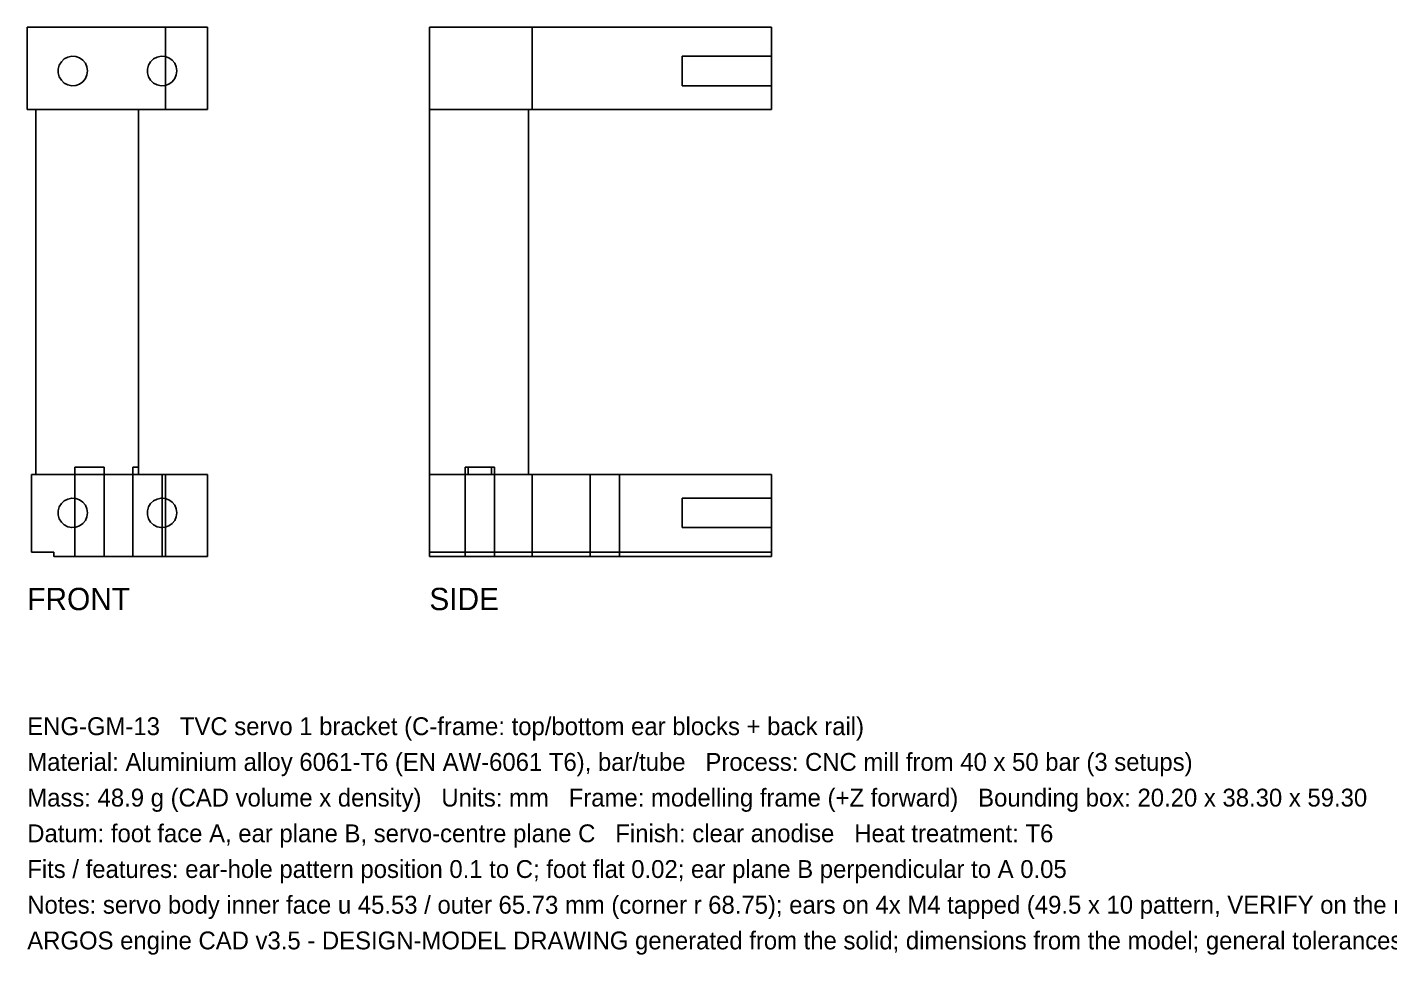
# Model space of a CAD drawing. Header units: millimetres. Extents: x 0 to 263, y -45 to 154.
# Drawn here: x 0 to 152.6, y -44.6 to 59.3 of the extents above; entities that cross this region are included whole.
import ezdxf

# ---------------------------------------------------------------- set-up
doc = ezdxf.new("R2010")
doc.units = ezdxf.units.MM
for name, color, linetype in [('FRONT_HIDDEN', 8, 'CONTINUOUS'), ('FRONT_VISIBLE', 7, 'Continuous'), ('SIDE_HIDDEN', 8, 'CONTINUOUS'), ('SIDE_VISIBLE', 7, 'Continuous')]:
    doc.layers.add(name, color=color, linetype=linetype)

msp = doc.modelspace()

# ---------------------------------------------------------------- linework, layer by layer
at = {"layer": 'FRONT_HIDDEN'}
for points in [[(0, 50.1), (0, 59.3)], [(0, 59.3), (20.2, 59.3)], [(20.2, 50.1), (20.2, 59.3)], [(6.75, 54.4), (6.69, 54.85), (6.51, 55.26), (6.23, 55.61), (5.86, 55.87), (5.44, 56.02), (4.99, 56.05), (4.55, 55.95), (4.15, 55.75), (3.82, 55.44), (3.59, 55.06), (3.47, 54.62), (3.47, 54.18), (3.59, 53.74), (3.82, 53.36), (4.15, 53.05), (4.55, 52.85), (4.99, 52.75), (5.44, 52.78), (5.86, 52.93), (6.23, 53.19), (6.51, 53.54), (6.69, 53.95), (6.75, 54.4)], [(6.75, 54.4), (6.69, 54.85), (6.51, 55.26), (6.23, 55.61), (5.86, 55.87), (5.44, 56.02), (4.99, 56.05), (4.55, 55.95), (4.15, 55.75), (3.82, 55.44), (3.59, 55.06), (3.47, 54.62), (3.47, 54.18), (3.59, 53.74), (3.82, 53.36), (4.15, 53.05), (4.55, 52.85), (4.99, 52.75), (5.44, 52.78), (5.86, 52.93), (6.23, 53.19), (6.51, 53.54), (6.69, 53.95), (6.75, 54.4)], [(16.75, 54.4), (16.69, 54.85), (16.51, 55.26), (16.23, 55.61), (15.86, 55.87), (15.44, 56.02), (14.99, 56.05), (14.55, 55.95), (14.15, 55.75), (13.82, 55.44), (13.59, 55.06), (13.47, 54.62), (13.47, 54.18), (13.59, 53.74), (13.82, 53.36), (14.15, 53.05), (14.55, 52.85), (14.99, 52.75), (15.44, 52.78), (15.86, 52.93), (16.23, 53.19), (16.51, 53.54), (16.69, 53.95), (16.75, 54.4)], [(16.75, 54.4), (16.69, 54.85), (16.51, 55.26), (16.23, 55.61), (15.86, 55.87), (15.44, 56.02), (14.99, 56.05), (14.55, 55.95), (14.15, 55.75), (13.82, 55.44), (13.59, 55.06), (13.47, 54.62), (13.47, 54.18), (13.59, 53.74), (13.82, 53.36), (14.15, 53.05), (14.55, 52.85), (14.99, 52.75), (15.44, 52.78), (15.86, 52.93), (16.23, 53.19), (16.51, 53.54), (16.69, 53.95), (16.75, 54.4)], [(0, 50.1), (20.2, 50.1)], [(12.47, 50.1), (0.97, 50.1)], [(0.97, 9.2), (0.97, 50.1)], [(12.47, 9.2), (12.47, 50.1)], [(0.47, 9.2), (20.2, 9.2)], [(0.47, 0.5), (0.47, 9.2)], [(12.47, 9.2), (0.97, 9.2)], [(8.62, 10), (8.48, 10), (8.33, 10), (8.19, 10), (8.05, 10), (7.9, 10), (7.76, 10), (7.61, 10), (7.47, 10), (7.33, 10), (7.18, 10), (7.04, 10), (6.9, 10), (6.75, 10), (6.61, 10), (6.47, 10), (6.32, 10), (6.18, 10), (6.04, 10), (5.89, 10), (5.75, 10), (5.61, 10), (5.46, 10), (5.32, 10)], [(5.32, 10), (5.38, 10), (5.43, 10), (5.49, 10), (5.55, 10), (5.61, 10), (5.67, 10), (5.72, 10), (5.78, 10), (5.84, 10), (5.9, 10), (5.95, 10), (6.01, 10), (6.07, 10), (6.13, 10), (6.18, 10), (6.24, 10), (6.3, 10), (6.36, 10), (6.41, 10), (6.47, 10), (6.53, 10), (6.59, 10), (6.65, 10)], [(5.32, 0), (5.32, 10)], [(8.62, 9.2), (8.48, 9.2), (8.33, 9.2), (8.19, 9.2), (8.05, 9.2), (7.9, 9.2), (7.76, 9.2), (7.61, 9.2), (7.47, 9.2), (7.33, 9.2), (7.18, 9.2), (7.04, 9.2), (6.9, 9.2), (6.75, 9.2), (6.61, 9.2), (6.47, 9.2), (6.32, 9.2), (6.18, 9.2), (6.04, 9.2), (5.89, 9.2), (5.75, 9.2), (5.61, 9.2), (5.46, 9.2), (5.32, 9.2)], [(5.32, 9.2), (5.38, 9.2), (5.43, 9.2), (5.49, 9.2), (5.55, 9.2), (5.61, 9.2), (5.67, 9.2), (5.72, 9.2), (5.78, 9.2), (5.84, 9.2), (5.9, 9.2), (5.95, 9.2), (6.01, 9.2), (6.07, 9.2), (6.13, 9.2), (6.18, 9.2), (6.24, 9.2), (6.3, 9.2), (6.36, 9.2), (6.41, 9.2), (6.47, 9.2), (6.53, 9.2), (6.59, 9.2), (6.65, 9.2)], [(5.32, 0), (5.32, 9.2)], [(6.65, 10), (6.73, 10), (6.82, 10), (6.9, 10), (6.99, 10), (7.07, 10), (7.16, 10), (7.25, 10), (7.33, 10), (7.42, 10), (7.5, 10), (7.59, 10), (7.68, 10), (7.76, 10), (7.85, 10), (7.93, 10), (8.02, 10), (8.1, 10), (8.19, 10), (8.28, 10), (8.36, 10), (8.45, 10), (8.53, 10), (8.62, 10)], [(6.65, 9.2), (6.73, 9.2), (6.82, 9.2), (6.9, 9.2), (6.99, 9.2), (7.07, 9.2), (7.16, 9.2), (7.25, 9.2), (7.33, 9.2), (7.42, 9.2), (7.5, 9.2), (7.59, 9.2), (7.68, 9.2), (7.76, 9.2), (7.85, 9.2), (7.93, 9.2), (8.02, 9.2), (8.1, 9.2), (8.19, 9.2), (8.28, 9.2), (8.36, 9.2), (8.45, 9.2), (8.53, 9.2), (8.62, 9.2)], [(8.62, 0), (8.62, 10)], [(8.62, 0), (8.62, 9.2)], [(12.47, 10), (12.44, 10), (12.41, 10), (12.38, 10), (12.36, 10), (12.33, 10), (12.3, 10), (12.27, 10), (12.24, 10), (12.21, 10), (12.19, 10), (12.16, 10), (12.13, 10), (12.1, 10), (12.07, 10), (12.05, 10), (12.02, 10), (11.99, 10), (11.96, 10), (11.93, 10), (11.9, 10), (11.88, 10), (11.85, 10), (11.82, 10)], [(11.82, 10), (11.85, 10), (11.88, 10), (11.9, 10), (11.93, 10), (11.96, 10), (11.99, 10), (12.02, 10), (12.05, 10), (12.07, 10), (12.1, 10), (12.13, 10), (12.16, 10), (12.19, 10), (12.21, 10), (12.24, 10), (12.27, 10), (12.3, 10), (12.33, 10), (12.36, 10), (12.38, 10), (12.41, 10), (12.44, 10), (12.47, 10)], [(11.82, 0), (11.82, 10)], [(15.12, 9.2), (14.98, 9.2), (14.83, 9.2), (14.69, 9.2), (14.55, 9.2), (14.4, 9.2), (14.26, 9.2), (14.11, 9.2), (13.97, 9.2), (13.83, 9.2), (13.68, 9.2), (13.54, 9.2), (13.4, 9.2), (13.25, 9.2), (13.11, 9.2), (12.97, 9.2), (12.82, 9.2), (12.68, 9.2), (12.54, 9.2), (12.39, 9.2), (12.25, 9.2), (12.11, 9.2), (11.96, 9.2), (11.82, 9.2)], [(11.82, 9.2), (11.85, 9.2), (11.88, 9.2), (11.9, 9.2), (11.93, 9.2), (11.96, 9.2), (11.99, 9.2), (12.02, 9.2), (12.05, 9.2), (12.07, 9.2), (12.1, 9.2), (12.13, 9.2), (12.16, 9.2), (12.19, 9.2), (12.21, 9.2), (12.24, 9.2), (12.27, 9.2), (12.3, 9.2), (12.33, 9.2), (12.36, 9.2), (12.38, 9.2), (12.41, 9.2), (12.44, 9.2), (12.47, 9.2)], [(11.82, 0), (11.82, 9.2)], [(12.47, 9.2), (12.47, 10)], [(12.47, 9.2), (12.47, 10)], [(12.47, 9.2), (12.5, 9.2), (12.53, 9.2), (12.56, 9.2), (12.59, 9.2), (12.62, 9.2), (12.65, 9.2), (12.67, 9.2), (12.7, 9.2), (12.73, 9.2), (12.76, 9.2), (12.79, 9.2), (12.82, 9.2), (12.85, 9.2), (12.88, 9.2), (12.91, 9.2), (12.94, 9.2), (12.97, 9.2), (13, 9.2), (13.03, 9.2), (13.06, 9.2), (13.09, 9.2), (13.12, 9.2), (13.15, 9.2)], [(15.12, 9.2), (15, 9.2), (14.89, 9.2), (14.77, 9.2), (14.66, 9.2), (14.54, 9.2), (14.43, 9.2), (14.31, 9.2), (14.2, 9.2), (14.08, 9.2), (13.97, 9.2), (13.85, 9.2), (13.74, 9.2), (13.62, 9.2), (13.51, 9.2), (13.39, 9.2), (13.28, 9.2), (13.16, 9.2), (13.05, 9.2), (12.93, 9.2), (12.81, 9.2), (12.7, 9.2), (12.58, 9.2), (12.47, 9.2)], [(13.15, 9.2), (13.23, 9.2), (13.32, 9.2), (13.4, 9.2), (13.49, 9.2), (13.57, 9.2), (13.66, 9.2), (13.75, 9.2), (13.83, 9.2), (13.92, 9.2), (14, 9.2), (14.09, 9.2), (14.18, 9.2), (14.26, 9.2), (14.35, 9.2), (14.43, 9.2), (14.52, 9.2), (14.6, 9.2), (14.69, 9.2), (14.78, 9.2), (14.86, 9.2), (14.95, 9.2), (15.03, 9.2), (15.12, 9.2)], [(13.15, 9.2), (13.23, 9.2), (13.32, 9.2), (13.4, 9.2), (13.49, 9.2), (13.57, 9.2), (13.66, 9.2), (13.75, 9.2), (13.83, 9.2), (13.92, 9.2), (14, 9.2), (14.09, 9.2), (14.18, 9.2), (14.26, 9.2), (14.35, 9.2), (14.43, 9.2), (14.52, 9.2), (14.6, 9.2), (14.69, 9.2), (14.78, 9.2), (14.86, 9.2), (14.95, 9.2), (15.03, 9.2), (15.12, 9.2)], [(15.12, 0), (15.12, 9.2)], [(15.12, 0), (15.12, 9.2)], [(20.2, 0), (20.2, 9.2)], [(6.75, 4.9), (6.69, 5.35), (6.51, 5.76), (6.23, 6.11), (5.86, 6.37), (5.44, 6.52), (4.99, 6.55), (4.55, 6.45), (4.15, 6.25), (3.82, 5.94), (3.59, 5.56), (3.47, 5.12), (3.47, 4.68), (3.59, 4.24), (3.82, 3.86), (4.15, 3.55), (4.55, 3.35), (4.99, 3.25), (5.44, 3.28), (5.86, 3.43), (6.23, 3.69), (6.51, 4.04), (6.69, 4.45), (6.75, 4.9)], [(6.75, 4.9), (6.69, 5.35), (6.51, 5.76), (6.23, 6.11), (5.86, 6.37), (5.44, 6.52), (4.99, 6.55), (4.55, 6.45), (4.15, 6.25), (3.82, 5.94), (3.59, 5.56), (3.47, 5.12), (3.47, 4.68), (3.59, 4.24), (3.82, 3.86), (4.15, 3.55), (4.55, 3.35), (4.99, 3.25), (5.44, 3.28), (5.86, 3.43), (6.23, 3.69), (6.51, 4.04), (6.69, 4.45), (6.75, 4.9)], [(16.75, 4.9), (16.69, 5.35), (16.51, 5.76), (16.23, 6.11), (15.86, 6.37), (15.44, 6.52), (14.99, 6.55), (14.55, 6.45), (14.15, 6.25), (13.82, 5.94), (13.59, 5.56), (13.47, 5.12), (13.47, 4.68), (13.59, 4.24), (13.82, 3.86), (14.15, 3.55), (14.55, 3.35), (14.99, 3.25), (15.44, 3.28), (15.86, 3.43), (16.23, 3.69), (16.51, 4.04), (16.69, 4.45), (16.75, 4.9)], [(16.75, 4.9), (16.69, 5.35), (16.51, 5.76), (16.23, 6.11), (15.86, 6.37), (15.44, 6.52), (14.99, 6.55), (14.55, 6.45), (14.15, 6.25), (13.82, 5.94), (13.59, 5.56), (13.47, 5.12), (13.47, 4.68), (13.59, 4.24), (13.82, 3.86), (14.15, 3.55), (14.55, 3.35), (14.99, 3.25), (15.44, 3.28), (15.86, 3.43), (16.23, 3.69), (16.51, 4.04), (16.69, 4.45), (16.75, 4.9)], [(0.47, 0.5), (2.97, 0.5)], [(2.97, 0.5), (2.97, 0)], [(2.97, 0), (20.2, 0)], [(8.62, 0), (8.48, 0), (8.33, 0), (8.19, 0), (8.05, 0), (7.9, 0), (7.76, 0), (7.61, 0), (7.47, 0), (7.33, 0), (7.18, 0), (7.04, 0), (6.9, 0), (6.75, 0), (6.61, 0), (6.47, 0), (6.32, 0), (6.18, 0), (6.04, 0), (5.89, 0), (5.75, 0), (5.61, 0), (5.46, 0), (5.32, 0)], [(5.32, 0), (5.38, 0), (5.43, 0), (5.49, 0), (5.55, 0), (5.61, 0), (5.67, 0), (5.72, 0), (5.78, 0), (5.84, 0), (5.9, 0), (5.95, 0), (6.01, 0), (6.07, 0), (6.13, 0), (6.18, 0), (6.24, 0), (6.3, 0), (6.36, 0), (6.41, 0), (6.47, 0), (6.53, 0), (6.59, 0), (6.65, 0)], [(8.62, 0), (8.48, 0), (8.33, 0), (8.19, 0), (8.05, 0), (7.9, 0), (7.76, 0), (7.61, 0), (7.47, 0), (7.33, 0), (7.18, 0), (7.04, 0), (6.9, 0), (6.75, 0), (6.61, 0), (6.47, 0), (6.32, 0), (6.18, 0), (6.04, 0), (5.89, 0), (5.75, 0), (5.61, 0), (5.46, 0), (5.32, 0)], [(5.32, 0), (5.38, 0), (5.43, 0), (5.49, 0), (5.55, 0), (5.61, 0), (5.67, 0), (5.72, 0), (5.78, 0), (5.84, 0), (5.9, 0), (5.95, 0), (6.01, 0), (6.07, 0), (6.13, 0), (6.18, 0), (6.24, 0), (6.3, 0), (6.36, 0), (6.41, 0), (6.47, 0), (6.53, 0), (6.59, 0), (6.65, 0)], [(6.65, 0), (6.73, 0), (6.82, 0), (6.9, 0), (6.99, 0), (7.07, 0), (7.16, 0), (7.25, 0), (7.33, 0), (7.42, 0), (7.5, 0), (7.59, 0), (7.68, 0), (7.76, 0), (7.85, 0), (7.93, 0), (8.02, 0), (8.1, 0), (8.19, 0), (8.28, 0), (8.36, 0), (8.45, 0), (8.53, 0), (8.62, 0)], [(6.65, 0), (6.73, 0), (6.82, 0), (6.9, 0), (6.99, 0), (7.07, 0), (7.16, 0), (7.25, 0), (7.33, 0), (7.42, 0), (7.5, 0), (7.59, 0), (7.68, 0), (7.76, 0), (7.85, 0), (7.93, 0), (8.02, 0), (8.1, 0), (8.19, 0), (8.28, 0), (8.36, 0), (8.45, 0), (8.53, 0), (8.62, 0)], [(15.12, 0), (14.98, 0), (14.83, 0), (14.69, 0), (14.55, 0), (14.4, 0), (14.26, 0), (14.11, 0), (13.97, 0), (13.83, 0), (13.68, 0), (13.54, 0), (13.4, 0), (13.25, 0), (13.11, 0), (12.97, 0), (12.82, 0), (12.68, 0), (12.54, 0), (12.39, 0), (12.25, 0), (12.11, 0), (11.96, 0), (11.82, 0)], [(11.82, 0), (11.88, 0), (11.93, 0), (11.99, 0), (12.05, 0), (12.11, 0), (12.17, 0), (12.22, 0), (12.28, 0), (12.34, 0), (12.4, 0), (12.45, 0), (12.51, 0), (12.57, 0), (12.63, 0), (12.68, 0), (12.74, 0), (12.8, 0), (12.86, 0), (12.91, 0), (12.97, 0), (13.03, 0), (13.09, 0), (13.15, 0)], [(15.12, 0), (14.98, 0), (14.83, 0), (14.69, 0), (14.55, 0), (14.4, 0), (14.26, 0), (14.11, 0), (13.97, 0), (13.83, 0), (13.68, 0), (13.54, 0), (13.4, 0), (13.25, 0), (13.11, 0), (12.97, 0), (12.82, 0), (12.68, 0), (12.54, 0), (12.39, 0), (12.25, 0), (12.11, 0), (11.96, 0), (11.82, 0)], [(11.82, 0), (11.88, 0), (11.93, 0), (11.99, 0), (12.05, 0), (12.11, 0), (12.17, 0), (12.22, 0), (12.28, 0), (12.34, 0), (12.4, 0), (12.45, 0), (12.51, 0), (12.57, 0), (12.63, 0), (12.68, 0), (12.74, 0), (12.8, 0), (12.86, 0), (12.91, 0), (12.97, 0), (13.03, 0), (13.09, 0), (13.15, 0)], [(13.15, 0), (13.23, 0), (13.32, 0), (13.4, 0), (13.49, 0), (13.57, 0), (13.66, 0), (13.75, 0), (13.83, 0), (13.92, 0), (14, 0), (14.09, 0), (14.18, 0), (14.26, 0), (14.35, 0), (14.43, 0), (14.52, 0), (14.6, 0), (14.69, 0), (14.78, 0), (14.86, 0), (14.95, 0), (15.03, 0), (15.12, 0)], [(13.15, 0), (13.23, 0), (13.32, 0), (13.4, 0), (13.49, 0), (13.57, 0), (13.66, 0), (13.75, 0), (13.83, 0), (13.92, 0), (14, 0), (14.09, 0), (14.18, 0), (14.26, 0), (14.35, 0), (14.43, 0), (14.52, 0), (14.6, 0), (14.69, 0), (14.78, 0), (14.86, 0), (14.95, 0), (15.03, 0), (15.12, 0)]]:
    msp.add_lwpolyline(points, dxfattribs=at)
at = {"layer": 'FRONT_VISIBLE'}
for points in [[(0, 50.1), (0, 59.3)], [(15.5, 59.3), (0, 59.3)], [(15.5, 50.1), (15.5, 59.3)], [(15.5, 59.3), (15.7, 59.3), (15.91, 59.3), (16.11, 59.3), (16.32, 59.3), (16.52, 59.3), (16.73, 59.3), (16.93, 59.3), (17.14, 59.3), (17.34, 59.3), (17.54, 59.3), (17.75, 59.3), (17.95, 59.3), (18.16, 59.3), (18.36, 59.3), (18.57, 59.3), (18.77, 59.3), (18.97, 59.3), (19.18, 59.3), (19.38, 59.3), (19.59, 59.3), (19.79, 59.3), (20, 59.3), (20.2, 59.3)], [(20.2, 50.1), (20.2, 59.3)], [(0, 50.1), (0.97, 50.1)], [(0.97, 9.2), (0.97, 50.1)], [(12.47, 9.2), (12.47, 50.1)], [(12.47, 50.1), (15.5, 50.1)], [(15.5, 50.1), (15.7, 50.1), (15.91, 50.1), (16.11, 50.1), (16.32, 50.1), (16.52, 50.1), (16.73, 50.1), (16.93, 50.1), (17.14, 50.1), (17.34, 50.1), (17.54, 50.1), (17.75, 50.1), (17.95, 50.1), (18.16, 50.1), (18.36, 50.1), (18.57, 50.1), (18.77, 50.1), (18.97, 50.1), (19.18, 50.1), (19.38, 50.1), (19.59, 50.1), (19.79, 50.1), (20, 50.1), (20.2, 50.1)], [(0.47, 9.2), (0.97, 9.2)], [(0.47, 0.5), (0.47, 9.2)], [(12.47, 9.2), (15.5, 9.2)], [(12.47, 9.2), (12.5, 9.2), (12.53, 9.2), (12.56, 9.2), (12.59, 9.2), (12.62, 9.2), (12.65, 9.2), (12.67, 9.2), (12.7, 9.2), (12.73, 9.2), (12.76, 9.2), (12.79, 9.2), (12.82, 9.2), (12.85, 9.2), (12.88, 9.2), (12.91, 9.2), (12.94, 9.2), (12.97, 9.2), (13, 9.2), (13.03, 9.2), (13.06, 9.2), (13.09, 9.2), (13.12, 9.2), (13.15, 9.2)], [(15.5, 0), (15.5, 9.2)], [(15.5, 9.2), (15.7, 9.2), (15.91, 9.2), (16.11, 9.2), (16.32, 9.2), (16.52, 9.2), (16.73, 9.2), (16.93, 9.2), (17.14, 9.2), (17.34, 9.2), (17.54, 9.2), (17.75, 9.2), (17.95, 9.2), (18.16, 9.2), (18.36, 9.2), (18.57, 9.2), (18.77, 9.2), (18.97, 9.2), (19.18, 9.2), (19.38, 9.2), (19.59, 9.2), (19.79, 9.2), (20, 9.2), (20.2, 9.2)], [(20.2, 0), (20.2, 9.2)], [(0.47, 0.5), (2.97, 0.5)], [(2.97, 0.5), (2.97, 0)], [(2.97, 0), (15.5, 0)], [(15.5, 0), (15.7, 0), (15.91, 0), (16.11, 0), (16.32, 0), (16.52, 0), (16.73, 0), (16.93, 0), (17.14, 0), (17.34, 0), (17.54, 0), (17.75, 0), (17.95, 0), (18.16, 0), (18.36, 0), (18.57, 0), (18.77, 0), (18.97, 0), (19.18, 0), (19.38, 0), (19.59, 0), (19.79, 0), (20, 0), (20.2, 0)]]:
    msp.add_lwpolyline(points, dxfattribs=at)
at = {"layer": 'SIDE_HIDDEN'}
for points in [[(45.03, 50.1), (45.03, 59.3)], [(45.03, 59.3), (83.33, 59.3)], [(83.33, 50.1), (83.33, 59.3)], [(73.33, 54.4), (73.33, 54.47), (73.33, 54.54), (73.33, 54.62), (73.33, 54.69), (73.33, 54.76), (73.33, 54.83), (73.33, 54.9), (73.33, 54.97), (73.33, 55.05), (73.33, 55.12), (73.33, 55.19), (73.33, 55.26), (73.33, 55.33), (73.33, 55.4), (73.33, 55.48), (73.33, 55.55), (73.33, 55.62), (73.33, 55.69), (73.33, 55.76), (73.33, 55.83), (73.33, 55.91), (73.33, 55.98), (73.33, 56.05)], [(73.33, 56.05), (73.33, 55.91), (73.33, 55.76), (73.33, 55.62), (73.33, 55.48), (73.33, 55.33), (73.33, 55.19), (73.33, 55.05), (73.33, 54.9), (73.33, 54.76), (73.33, 54.62), (73.33, 54.47), (73.33, 54.33), (73.33, 54.18), (73.33, 54.04), (73.33, 53.9), (73.33, 53.75), (73.33, 53.61), (73.33, 53.47), (73.33, 53.32), (73.33, 53.18), (73.33, 53.04), (73.33, 52.89), (73.33, 52.75)], [(73.33, 54.4), (73.33, 54.47), (73.33, 54.54), (73.33, 54.62), (73.33, 54.69), (73.33, 54.76), (73.33, 54.83), (73.33, 54.9), (73.33, 54.97), (73.33, 55.05), (73.33, 55.12), (73.33, 55.19), (73.33, 55.26), (73.33, 55.33), (73.33, 55.4), (73.33, 55.48), (73.33, 55.55), (73.33, 55.62), (73.33, 55.69), (73.33, 55.76), (73.33, 55.83), (73.33, 55.91), (73.33, 55.98), (73.33, 56.05)], [(73.33, 56.05), (73.33, 55.91), (73.33, 55.76), (73.33, 55.62), (73.33, 55.48), (73.33, 55.33), (73.33, 55.19), (73.33, 55.05), (73.33, 54.9), (73.33, 54.76), (73.33, 54.62), (73.33, 54.47), (73.33, 54.33), (73.33, 54.18), (73.33, 54.04), (73.33, 53.9), (73.33, 53.75), (73.33, 53.61), (73.33, 53.47), (73.33, 53.32), (73.33, 53.18), (73.33, 53.04), (73.33, 52.89), (73.33, 52.75)], [(83.33, 56.05), (73.33, 56.05)], [(83.33, 56.05), (73.33, 56.05)], [(83.33, 54.4), (83.33, 54.47), (83.33, 54.54), (83.33, 54.62), (83.33, 54.69), (83.33, 54.76), (83.33, 54.83), (83.33, 54.9), (83.33, 54.97), (83.33, 55.05), (83.33, 55.12), (83.33, 55.19), (83.33, 55.26), (83.33, 55.33), (83.33, 55.4), (83.33, 55.48), (83.33, 55.55), (83.33, 55.62), (83.33, 55.69), (83.33, 55.76), (83.33, 55.83), (83.33, 55.91), (83.33, 55.98), (83.33, 56.05)], [(83.33, 56.05), (83.33, 55.91), (83.33, 55.76), (83.33, 55.62), (83.33, 55.48), (83.33, 55.33), (83.33, 55.19), (83.33, 55.05), (83.33, 54.9), (83.33, 54.76), (83.33, 54.62), (83.33, 54.47), (83.33, 54.33), (83.33, 54.18), (83.33, 54.04), (83.33, 53.9), (83.33, 53.75), (83.33, 53.61), (83.33, 53.47), (83.33, 53.32), (83.33, 53.18), (83.33, 53.04), (83.33, 52.89), (83.33, 52.75)], [(83.33, 54.4), (83.33, 54.47), (83.33, 54.54), (83.33, 54.62), (83.33, 54.69), (83.33, 54.76), (83.33, 54.83), (83.33, 54.9), (83.33, 54.97), (83.33, 55.05), (83.33, 55.12), (83.33, 55.19), (83.33, 55.26), (83.33, 55.33), (83.33, 55.4), (83.33, 55.48), (83.33, 55.55), (83.33, 55.62), (83.33, 55.69), (83.33, 55.76), (83.33, 55.83), (83.33, 55.91), (83.33, 55.98), (83.33, 56.05)], [(83.33, 56.05), (83.33, 55.91), (83.33, 55.76), (83.33, 55.62), (83.33, 55.48), (83.33, 55.33), (83.33, 55.19), (83.33, 55.05), (83.33, 54.9), (83.33, 54.76), (83.33, 54.62), (83.33, 54.47), (83.33, 54.33), (83.33, 54.18), (83.33, 54.04), (83.33, 53.9), (83.33, 53.75), (83.33, 53.61), (83.33, 53.47), (83.33, 53.32), (83.33, 53.18), (83.33, 53.04), (83.33, 52.89), (83.33, 52.75)], [(73.33, 52.75), (73.33, 52.82), (73.33, 52.89), (73.33, 52.97), (73.33, 53.04), (73.33, 53.11), (73.33, 53.18), (73.33, 53.25), (73.33, 53.32), (73.33, 53.4), (73.33, 53.47), (73.33, 53.54), (73.33, 53.61), (73.33, 53.68), (73.33, 53.75), (73.33, 53.83), (73.33, 53.9), (73.33, 53.97), (73.33, 54.04), (73.33, 54.11), (73.33, 54.18), (73.33, 54.26), (73.33, 54.33), (73.33, 54.4)], [(73.33, 52.75), (73.33, 52.82), (73.33, 52.89), (73.33, 52.97), (73.33, 53.04), (73.33, 53.11), (73.33, 53.18), (73.33, 53.25), (73.33, 53.32), (73.33, 53.4), (73.33, 53.47), (73.33, 53.54), (73.33, 53.61), (73.33, 53.68), (73.33, 53.75), (73.33, 53.83), (73.33, 53.9), (73.33, 53.97), (73.33, 54.04), (73.33, 54.11), (73.33, 54.18), (73.33, 54.26), (73.33, 54.33), (73.33, 54.4)], [(83.33, 52.75), (83.33, 52.82), (83.33, 52.89), (83.33, 52.97), (83.33, 53.04), (83.33, 53.11), (83.33, 53.18), (83.33, 53.25), (83.33, 53.32), (83.33, 53.4), (83.33, 53.47), (83.33, 53.54), (83.33, 53.61), (83.33, 53.68), (83.33, 53.75), (83.33, 53.83), (83.33, 53.9), (83.33, 53.97), (83.33, 54.04), (83.33, 54.11), (83.33, 54.18), (83.33, 54.26), (83.33, 54.33), (83.33, 54.4)], [(83.33, 52.75), (83.33, 52.82), (83.33, 52.89), (83.33, 52.97), (83.33, 53.04), (83.33, 53.11), (83.33, 53.18), (83.33, 53.25), (83.33, 53.32), (83.33, 53.4), (83.33, 53.47), (83.33, 53.54), (83.33, 53.61), (83.33, 53.68), (83.33, 53.75), (83.33, 53.83), (83.33, 53.9), (83.33, 53.97), (83.33, 54.04), (83.33, 54.11), (83.33, 54.18), (83.33, 54.26), (83.33, 54.33), (83.33, 54.4)], [(83.33, 52.75), (73.33, 52.75)], [(83.33, 52.75), (73.33, 52.75)], [(45.03, 50.1), (83.33, 50.1)], [(45.03, 9.2), (45.03, 50.1)], [(45.03, 50.1), (56.13, 50.1)], [(45.03, 50.1), (56.13, 50.1)], [(56.13, 9.2), (56.13, 50.1)], [(45.03, 0.5), (45.03, 9.2)], [(45.03, 9.2), (56.13, 9.2)], [(45.03, 9.2), (49.36, 9.2)], [(45.03, 9.2), (83.33, 9.2)], [(49.06, 10), (49.06, 10), (49.05, 10), (49.05, 10), (49.05, 10), (49.05, 10), (49.05, 10), (49.05, 10), (49.05, 10), (49.04, 10), (49.04, 10), (49.04, 10), (49.04, 10), (49.04, 10), (49.04, 10), (49.04, 10), (49.03, 10), (49.03, 10), (49.03, 10), (49.03, 10), (49.03, 10), (49.03, 10), (49.03, 10), (49.03, 10)], [(49.03, 10), (49.17, 10), (49.31, 10), (49.46, 10), (49.6, 10), (49.74, 10), (49.89, 10), (50.03, 10), (50.17, 10), (50.32, 10), (50.46, 10), (50.6, 10), (50.75, 10), (50.89, 10), (51.03, 10), (51.18, 10), (51.32, 10), (51.46, 10), (51.61, 10), (51.75, 10), (51.89, 10), (52.04, 10), (52.18, 10), (52.33, 10)], [(49.03, 0), (49.03, 10)], [(49.06, 9.2), (49.06, 9.2), (49.05, 9.2), (49.05, 9.2), (49.05, 9.2), (49.05, 9.2), (49.05, 9.2), (49.05, 9.2), (49.05, 9.2), (49.04, 9.2), (49.04, 9.2), (49.04, 9.2), (49.04, 9.2), (49.04, 9.2), (49.04, 9.2), (49.04, 9.2), (49.03, 9.2), (49.03, 9.2), (49.03, 9.2), (49.03, 9.2), (49.03, 9.2), (49.03, 9.2), (49.03, 9.2), (49.03, 9.2)], [(49.03, 9.2), (49.17, 9.2), (49.31, 9.2), (49.46, 9.2), (49.6, 9.2), (49.74, 9.2), (49.89, 9.2), (50.03, 9.2), (50.17, 9.2), (50.32, 9.2), (50.46, 9.2), (50.6, 9.2), (50.75, 9.2), (50.89, 9.2), (51.03, 9.2), (51.18, 9.2), (51.32, 9.2), (51.46, 9.2), (51.61, 9.2), (51.75, 9.2), (51.89, 9.2), (52.04, 9.2), (52.18, 9.2), (52.33, 9.2)], [(49.03, 0), (49.03, 9.2)], [(52.33, 10), (52.18, 10), (52.04, 10), (51.9, 10), (51.76, 10), (51.61, 10), (51.47, 10), (51.33, 10), (51.19, 10), (51.05, 10), (50.9, 10), (50.76, 10), (50.62, 10), (50.48, 10), (50.34, 10), (50.19, 10), (50.05, 10), (49.91, 10), (49.77, 10), (49.63, 10), (49.48, 10), (49.34, 10), (49.2, 10), (49.06, 10)], [(49.36, 9.2), (49.35, 9.2), (49.34, 9.2), (49.32, 9.2), (49.31, 9.2), (49.3, 9.2), (49.28, 9.2), (49.27, 9.2), (49.26, 9.2), (49.24, 9.2), (49.23, 9.2), (49.22, 9.2), (49.2, 9.2), (49.19, 9.2), (49.18, 9.2), (49.16, 9.2), (49.15, 9.2), (49.14, 9.2), (49.12, 9.2), (49.11, 9.2), (49.1, 9.2), (49.08, 9.2), (49.07, 9.2), (49.06, 9.2)], [(51.99, 10), (51.87, 10), (51.76, 10), (51.65, 10), (51.53, 10), (51.42, 10), (51.3, 10), (51.19, 10), (51.07, 10), (50.96, 10), (50.85, 10), (50.73, 10), (50.62, 10), (50.5, 10), (50.39, 10), (50.28, 10), (50.16, 10), (50.05, 10), (49.93, 10), (49.82, 10), (49.7, 10), (49.59, 10), (49.48, 10), (49.36, 10)], [(52.33, 9.2), (52.31, 9.2), (52.3, 9.2), (52.28, 9.2), (52.27, 9.2), (52.25, 9.2), (52.24, 9.2), (52.22, 9.2), (52.21, 9.2), (52.19, 9.2), (52.18, 9.2), (52.16, 9.2), (52.15, 9.2), (52.13, 9.2), (52.12, 9.2), (52.1, 9.2), (52.09, 9.2), (52.08, 9.2), (52.06, 9.2), (52.05, 9.2), (52.03, 9.2), (52.02, 9.2), (52, 9.2), (51.99, 9.2)], [(51.99, 9.2), (56.13, 9.2)], [(52.33, 0), (52.33, 10)], [(52.33, 0), (52.33, 9.2)], [(63.06, 9.2), (63.06, 9.2), (63.05, 9.2), (63.05, 9.2), (63.05, 9.2), (63.05, 9.2), (63.05, 9.2), (63.05, 9.2), (63.05, 9.2), (63.04, 9.2), (63.04, 9.2), (63.04, 9.2), (63.04, 9.2), (63.04, 9.2), (63.04, 9.2), (63.04, 9.2), (63.03, 9.2), (63.03, 9.2), (63.03, 9.2), (63.03, 9.2), (63.03, 9.2), (63.03, 9.2), (63.03, 9.2), (63.03, 9.2)], [(63.03, 9.2), (63.17, 9.2), (63.31, 9.2), (63.46, 9.2), (63.6, 9.2), (63.74, 9.2), (63.89, 9.2), (64.03, 9.2), (64.17, 9.2), (64.32, 9.2), (64.46, 9.2), (64.6, 9.2), (64.75, 9.2), (64.89, 9.2), (65.03, 9.2), (65.18, 9.2), (65.32, 9.2), (65.46, 9.2), (65.61, 9.2), (65.75, 9.2), (65.89, 9.2), (66.04, 9.2), (66.18, 9.2), (66.33, 9.2)], [(63.06, 9.2), (63.06, 9.2), (63.05, 9.2), (63.05, 9.2), (63.05, 9.2), (63.05, 9.2), (63.05, 9.2), (63.05, 9.2), (63.05, 9.2), (63.04, 9.2), (63.04, 9.2), (63.04, 9.2), (63.04, 9.2), (63.04, 9.2), (63.04, 9.2), (63.04, 9.2), (63.03, 9.2), (63.03, 9.2), (63.03, 9.2), (63.03, 9.2), (63.03, 9.2), (63.03, 9.2), (63.03, 9.2), (63.03, 9.2)], [(63.03, 9.2), (63.17, 9.2), (63.31, 9.2), (63.46, 9.2), (63.6, 9.2), (63.74, 9.2), (63.89, 9.2), (64.03, 9.2), (64.17, 9.2), (64.32, 9.2), (64.46, 9.2), (64.6, 9.2), (64.75, 9.2), (64.89, 9.2), (65.03, 9.2), (65.18, 9.2), (65.32, 9.2), (65.46, 9.2), (65.61, 9.2), (65.75, 9.2), (65.89, 9.2), (66.04, 9.2), (66.18, 9.2), (66.33, 9.2)], [(63.03, 0), (63.03, 9.2)], [(63.03, 0), (63.03, 9.2)], [(66.33, 9.2), (66.18, 9.2), (66.04, 9.2), (65.9, 9.2), (65.76, 9.2), (65.61, 9.2), (65.47, 9.2), (65.33, 9.2), (65.19, 9.2), (65.05, 9.2), (64.9, 9.2), (64.76, 9.2), (64.62, 9.2), (64.48, 9.2), (64.34, 9.2), (64.19, 9.2), (64.05, 9.2), (63.91, 9.2), (63.77, 9.2), (63.63, 9.2), (63.48, 9.2), (63.34, 9.2), (63.2, 9.2), (63.06, 9.2)], [(66.33, 9.2), (66.18, 9.2), (66.04, 9.2), (65.9, 9.2), (65.76, 9.2), (65.61, 9.2), (65.47, 9.2), (65.33, 9.2), (65.19, 9.2), (65.05, 9.2), (64.9, 9.2), (64.76, 9.2), (64.62, 9.2), (64.48, 9.2), (64.34, 9.2), (64.19, 9.2), (64.05, 9.2), (63.91, 9.2), (63.77, 9.2), (63.63, 9.2), (63.48, 9.2), (63.34, 9.2), (63.2, 9.2), (63.06, 9.2)], [(66.33, 0), (66.33, 9.2)], [(66.33, 0), (66.33, 9.2)], [(83.33, 0.5), (83.33, 9.2)], [(73.33, 4.9), (73.33, 4.97), (73.33, 5.04), (73.33, 5.12), (73.33, 5.19), (73.33, 5.26), (73.33, 5.33), (73.33, 5.4), (73.33, 5.47), (73.33, 5.55), (73.33, 5.62), (73.33, 5.69), (73.33, 5.76), (73.33, 5.83), (73.33, 5.9), (73.33, 5.98), (73.33, 6.05), (73.33, 6.12), (73.33, 6.19), (73.33, 6.26), (73.33, 6.33), (73.33, 6.41), (73.33, 6.48), (73.33, 6.55)], [(73.33, 6.55), (73.33, 6.41), (73.33, 6.26), (73.33, 6.12), (73.33, 5.98), (73.33, 5.83), (73.33, 5.69), (73.33, 5.55), (73.33, 5.4), (73.33, 5.26), (73.33, 5.12), (73.33, 4.97), (73.33, 4.83), (73.33, 4.68), (73.33, 4.54), (73.33, 4.4), (73.33, 4.25), (73.33, 4.11), (73.33, 3.97), (73.33, 3.82), (73.33, 3.68), (73.33, 3.54), (73.33, 3.39), (73.33, 3.25)], [(73.33, 4.9), (73.33, 4.97), (73.33, 5.04), (73.33, 5.12), (73.33, 5.19), (73.33, 5.26), (73.33, 5.33), (73.33, 5.4), (73.33, 5.47), (73.33, 5.55), (73.33, 5.62), (73.33, 5.69), (73.33, 5.76), (73.33, 5.83), (73.33, 5.9), (73.33, 5.98), (73.33, 6.05), (73.33, 6.12), (73.33, 6.19), (73.33, 6.26), (73.33, 6.33), (73.33, 6.41), (73.33, 6.48), (73.33, 6.55)], [(73.33, 6.55), (73.33, 6.41), (73.33, 6.26), (73.33, 6.12), (73.33, 5.98), (73.33, 5.83), (73.33, 5.69), (73.33, 5.55), (73.33, 5.4), (73.33, 5.26), (73.33, 5.12), (73.33, 4.97), (73.33, 4.83), (73.33, 4.68), (73.33, 4.54), (73.33, 4.4), (73.33, 4.25), (73.33, 4.11), (73.33, 3.97), (73.33, 3.82), (73.33, 3.68), (73.33, 3.54), (73.33, 3.39), (73.33, 3.25)], [(83.33, 6.55), (73.33, 6.55)], [(83.33, 6.55), (73.33, 6.55)], [(83.33, 4.9), (83.33, 4.97), (83.33, 5.04), (83.33, 5.12), (83.33, 5.19), (83.33, 5.26), (83.33, 5.33), (83.33, 5.4), (83.33, 5.47), (83.33, 5.55), (83.33, 5.62), (83.33, 5.69), (83.33, 5.76), (83.33, 5.83), (83.33, 5.9), (83.33, 5.98), (83.33, 6.05), (83.33, 6.12), (83.33, 6.19), (83.33, 6.26), (83.33, 6.33), (83.33, 6.41), (83.33, 6.48), (83.33, 6.55)], [(83.33, 4.9), (83.33, 4.97), (83.33, 5.04), (83.33, 5.12), (83.33, 5.19), (83.33, 5.26), (83.33, 5.33), (83.33, 5.4), (83.33, 5.47), (83.33, 5.55), (83.33, 5.62), (83.33, 5.69), (83.33, 5.76), (83.33, 5.83), (83.33, 5.9), (83.33, 5.98), (83.33, 6.05), (83.33, 6.12), (83.33, 6.19), (83.33, 6.26), (83.33, 6.33), (83.33, 6.41), (83.33, 6.48), (83.33, 6.55)], [(83.33, 6.55), (83.33, 6.41), (83.33, 6.26), (83.33, 6.12), (83.33, 5.98), (83.33, 5.83), (83.33, 5.69), (83.33, 5.55), (83.33, 5.4), (83.33, 5.26), (83.33, 5.12), (83.33, 4.97), (83.33, 4.83), (83.33, 4.68), (83.33, 4.54), (83.33, 4.4), (83.33, 4.25), (83.33, 4.11), (83.33, 3.97), (83.33, 3.82), (83.33, 3.68), (83.33, 3.54), (83.33, 3.39), (83.33, 3.25)], [(83.33, 6.55), (83.33, 6.41), (83.33, 6.26), (83.33, 6.12), (83.33, 5.98), (83.33, 5.83), (83.33, 5.69), (83.33, 5.55), (83.33, 5.4), (83.33, 5.26), (83.33, 5.12), (83.33, 4.97), (83.33, 4.83), (83.33, 4.68), (83.33, 4.54), (83.33, 4.4), (83.33, 4.25), (83.33, 4.11), (83.33, 3.97), (83.33, 3.82), (83.33, 3.68), (83.33, 3.54), (83.33, 3.39), (83.33, 3.25)], [(73.33, 3.25), (73.33, 3.32), (73.33, 3.39), (73.33, 3.47), (73.33, 3.54), (73.33, 3.61), (73.33, 3.68), (73.33, 3.75), (73.33, 3.82), (73.33, 3.9), (73.33, 3.97), (73.33, 4.04), (73.33, 4.11), (73.33, 4.18), (73.33, 4.25), (73.33, 4.33), (73.33, 4.4), (73.33, 4.47), (73.33, 4.54), (73.33, 4.61), (73.33, 4.68), (73.33, 4.76), (73.33, 4.83), (73.33, 4.9)], [(73.33, 3.25), (73.33, 3.32), (73.33, 3.39), (73.33, 3.47), (73.33, 3.54), (73.33, 3.61), (73.33, 3.68), (73.33, 3.75), (73.33, 3.82), (73.33, 3.9), (73.33, 3.97), (73.33, 4.04), (73.33, 4.11), (73.33, 4.18), (73.33, 4.25), (73.33, 4.33), (73.33, 4.4), (73.33, 4.47), (73.33, 4.54), (73.33, 4.61), (73.33, 4.68), (73.33, 4.76), (73.33, 4.83), (73.33, 4.9)], [(83.33, 3.25), (83.33, 3.32), (83.33, 3.39), (83.33, 3.47), (83.33, 3.54), (83.33, 3.61), (83.33, 3.68), (83.33, 3.75), (83.33, 3.82), (83.33, 3.9), (83.33, 3.97), (83.33, 4.04), (83.33, 4.11), (83.33, 4.18), (83.33, 4.25), (83.33, 4.33), (83.33, 4.4), (83.33, 4.47), (83.33, 4.54), (83.33, 4.61), (83.33, 4.68), (83.33, 4.76), (83.33, 4.83), (83.33, 4.9)], [(83.33, 3.25), (83.33, 3.32), (83.33, 3.39), (83.33, 3.47), (83.33, 3.54), (83.33, 3.61), (83.33, 3.68), (83.33, 3.75), (83.33, 3.82), (83.33, 3.9), (83.33, 3.97), (83.33, 4.04), (83.33, 4.11), (83.33, 4.18), (83.33, 4.25), (83.33, 4.33), (83.33, 4.4), (83.33, 4.47), (83.33, 4.54), (83.33, 4.61), (83.33, 4.68), (83.33, 4.76), (83.33, 4.83), (83.33, 4.9)], [(83.33, 3.25), (73.33, 3.25)], [(83.33, 3.25), (73.33, 3.25)], [(45.03, 0.5), (45.03, 0)], [(83.33, 0.5), (45.03, 0.5)], [(45.03, 0.5), (83.33, 0.5)], [(45.03, 0), (83.33, 0)], [(49.06, 0), (49.06, 0), (49.05, 0), (49.05, 0), (49.05, 0), (49.05, 0), (49.05, 0), (49.05, 0), (49.05, 0), (49.04, 0), (49.04, 0), (49.04, 0), (49.04, 0), (49.04, 0), (49.04, 0), (49.04, 0), (49.03, 0), (49.03, 0), (49.03, 0), (49.03, 0), (49.03, 0), (49.03, 0), (49.03, 0), (49.03, 0)], [(49.03, 0), (49.17, 0), (49.31, 0), (49.46, 0), (49.6, 0), (49.74, 0), (49.89, 0), (50.03, 0), (50.17, 0), (50.32, 0), (50.46, 0), (50.6, 0), (50.75, 0), (50.89, 0), (51.03, 0), (51.18, 0), (51.32, 0), (51.46, 0), (51.61, 0), (51.75, 0), (51.89, 0), (52.04, 0), (52.18, 0), (52.33, 0)], [(49.06, 0), (49.06, 0), (49.05, 0), (49.05, 0), (49.05, 0), (49.05, 0), (49.05, 0), (49.05, 0), (49.05, 0), (49.04, 0), (49.04, 0), (49.04, 0), (49.04, 0), (49.04, 0), (49.04, 0), (49.04, 0), (49.03, 0), (49.03, 0), (49.03, 0), (49.03, 0), (49.03, 0), (49.03, 0), (49.03, 0), (49.03, 0)], [(49.03, 0), (49.17, 0), (49.31, 0), (49.46, 0), (49.6, 0), (49.74, 0), (49.89, 0), (50.03, 0), (50.17, 0), (50.32, 0), (50.46, 0), (50.6, 0), (50.75, 0), (50.89, 0), (51.03, 0), (51.18, 0), (51.32, 0), (51.46, 0), (51.61, 0), (51.75, 0), (51.89, 0), (52.04, 0), (52.18, 0), (52.33, 0)], [(52.33, 0), (52.18, 0), (52.04, 0), (51.9, 0), (51.76, 0), (51.61, 0), (51.47, 0), (51.33, 0), (51.19, 0), (51.05, 0), (50.9, 0), (50.76, 0), (50.62, 0), (50.48, 0), (50.34, 0), (50.19, 0), (50.05, 0), (49.91, 0), (49.77, 0), (49.63, 0), (49.48, 0), (49.34, 0), (49.2, 0), (49.06, 0)], [(52.33, 0), (52.18, 0), (52.04, 0), (51.9, 0), (51.76, 0), (51.61, 0), (51.47, 0), (51.33, 0), (51.19, 0), (51.05, 0), (50.9, 0), (50.76, 0), (50.62, 0), (50.48, 0), (50.34, 0), (50.19, 0), (50.05, 0), (49.91, 0), (49.77, 0), (49.63, 0), (49.48, 0), (49.34, 0), (49.2, 0), (49.06, 0)], [(63.06, 0), (63.06, 0), (63.05, 0), (63.05, 0), (63.05, 0), (63.05, 0), (63.05, 0), (63.05, 0), (63.05, 0), (63.04, 0), (63.04, 0), (63.04, 0), (63.04, 0), (63.04, 0), (63.04, 0), (63.04, 0), (63.03, 0), (63.03, 0), (63.03, 0), (63.03, 0), (63.03, 0), (63.03, 0), (63.03, 0), (63.03, 0)], [(63.03, 0), (63.17, 0), (63.31, 0), (63.46, 0), (63.6, 0), (63.74, 0), (63.89, 0), (64.03, 0), (64.17, 0), (64.32, 0), (64.46, 0), (64.6, 0), (64.75, 0), (64.89, 0), (65.03, 0), (65.18, 0), (65.32, 0), (65.46, 0), (65.61, 0), (65.75, 0), (65.89, 0), (66.04, 0), (66.18, 0), (66.33, 0)], [(63.06, 0), (63.06, 0), (63.05, 0), (63.05, 0), (63.05, 0), (63.05, 0), (63.05, 0), (63.05, 0), (63.05, 0), (63.04, 0), (63.04, 0), (63.04, 0), (63.04, 0), (63.04, 0), (63.04, 0), (63.04, 0), (63.03, 0), (63.03, 0), (63.03, 0), (63.03, 0), (63.03, 0), (63.03, 0), (63.03, 0), (63.03, 0)], [(63.03, 0), (63.17, 0), (63.31, 0), (63.46, 0), (63.6, 0), (63.74, 0), (63.89, 0), (64.03, 0), (64.17, 0), (64.32, 0), (64.46, 0), (64.6, 0), (64.75, 0), (64.89, 0), (65.03, 0), (65.18, 0), (65.32, 0), (65.46, 0), (65.61, 0), (65.75, 0), (65.89, 0), (66.04, 0), (66.18, 0), (66.33, 0)], [(66.33, 0), (66.18, 0), (66.04, 0), (65.9, 0), (65.76, 0), (65.61, 0), (65.47, 0), (65.33, 0), (65.19, 0), (65.05, 0), (64.9, 0), (64.76, 0), (64.62, 0), (64.48, 0), (64.34, 0), (64.19, 0), (64.05, 0), (63.91, 0), (63.77, 0), (63.63, 0), (63.48, 0), (63.34, 0), (63.2, 0), (63.06, 0)], [(66.33, 0), (66.18, 0), (66.04, 0), (65.9, 0), (65.76, 0), (65.61, 0), (65.47, 0), (65.33, 0), (65.19, 0), (65.05, 0), (64.9, 0), (64.76, 0), (64.62, 0), (64.48, 0), (64.34, 0), (64.19, 0), (64.05, 0), (63.91, 0), (63.77, 0), (63.63, 0), (63.48, 0), (63.34, 0), (63.2, 0), (63.06, 0)], [(83.33, 0.5), (83.33, 0)]]:
    msp.add_lwpolyline(points, dxfattribs=at)
at = {"layer": 'SIDE_VISIBLE'}
for points in [[(45.03, 50.1), (45.03, 59.3)], [(45.03, 59.3), (45.53, 59.3), (46.03, 59.3), (46.53, 59.3), (47.03, 59.3), (47.53, 59.3), (48.03, 59.3), (48.53, 59.3), (49.03, 59.3), (49.53, 59.3), (50.03, 59.3), (50.53, 59.3), (51.03, 59.3), (51.53, 59.3), (52.03, 59.3), (52.53, 59.3), (53.03, 59.3), (53.53, 59.3), (54.03, 59.3), (54.53, 59.3), (55.03, 59.3), (55.53, 59.3), (56.03, 59.3), (56.53, 59.3)], [(56.53, 59.3), (83.33, 59.3)], [(56.53, 50.1), (56.53, 59.3)], [(83.33, 50.1), (83.33, 59.3)], [(45.03, 9.2), (45.03, 50.1)], [(45.03, 50.1), (45.53, 50.1), (46.03, 50.1), (46.53, 50.1), (47.03, 50.1), (47.53, 50.1), (48.03, 50.1), (48.53, 50.1), (49.03, 50.1), (49.53, 50.1), (50.03, 50.1), (50.53, 50.1), (51.03, 50.1), (51.53, 50.1), (52.03, 50.1), (52.53, 50.1), (53.03, 50.1), (53.53, 50.1), (54.03, 50.1), (54.53, 50.1), (55.03, 50.1), (55.53, 50.1), (56.03, 50.1), (56.53, 50.1)], [(56.13, 9.2), (56.13, 50.1)], [(56.53, 50.1), (83.33, 50.1)], [(45.03, 0), (45.03, 9.2)], [(45.03, 9.2), (45.53, 9.2), (46.03, 9.2), (46.53, 9.2), (47.03, 9.2), (47.53, 9.2), (48.03, 9.2), (48.53, 9.2), (49.03, 9.2), (49.53, 9.2), (50.03, 9.2), (50.53, 9.2), (51.03, 9.2), (51.53, 9.2), (52.03, 9.2), (52.53, 9.2), (53.03, 9.2), (53.53, 9.2), (54.03, 9.2), (54.53, 9.2), (55.03, 9.2), (55.53, 9.2), (56.03, 9.2), (56.53, 9.2)], [(51.99, 10), (49.36, 10)], [(49.36, 9.2), (49.36, 10)], [(51.99, 9.2), (51.99, 10)], [(56.53, 9.2), (83.33, 9.2)], [(56.53, 0), (56.53, 9.2)], [(83.33, 0), (83.33, 9.2)], [(45.03, 0), (45.53, 0), (46.03, 0), (46.53, 0), (47.03, 0), (47.53, 0), (48.03, 0), (48.53, 0), (49.03, 0), (49.53, 0), (50.03, 0), (50.53, 0), (51.03, 0), (51.53, 0), (52.03, 0), (52.53, 0), (53.03, 0), (53.53, 0), (54.03, 0), (54.53, 0), (55.03, 0), (55.53, 0), (56.03, 0), (56.53, 0)], [(56.53, 0), (83.33, 0)]]:
    msp.add_lwpolyline(points, dxfattribs=at)

# ---------------------------------------------------------------- texts
for s, p in [('ENG-GM-13   TVC servo 1 bracket (C-frame: top/bottom ear blocks + back rail)', (0, -20)), ('Material: Aluminium alloy 6061-T6 (EN AW-6061 T6), bar/tube   Process: CNC mill from 40 x 50 bar (3 setups)', (0, -24)), ('Mass: 48.9 g (CAD volume x density)   Units: mm   Frame: modelling frame (+Z forward)   Bounding box: 20.20 x 38.30 x 59.30', (0, -28)), ('Datum: foot face A, ear plane B, servo-centre plane C   Finish: clear anodise   Heat treatment: T6', (0, -32)), ('Fits / features: ear-hole pattern position 0.1 to C; foot flat 0.02; ear plane B perpendicular to A 0.05', (0, -36)), ('Notes: servo body inner face u 45.53 / outer 65.73 mm (corner r 68.75); ears on 4x M4 tapped (49.5 x 10 pattern, VERIFY on the received servo); back rail 11.1 x 11.5; 4x M4 from below into the lower ring; clipped to r 68.75', (0, -40)), ('ARGOS engine CAD v3.5 - DESIGN-MODEL DRAWING generated from the solid; dimensions from the model; general tolerances ISO 2768-m unless a fit is listed; NOT released for fabrication (Mechanical, 2026-10-13)', (0, -44))]:
    msp.add_text(s, height=2).set_placement(p)
at = {"layer": 'FRONT_VISIBLE'}
msp.add_text('FRONT', height=2.5, dxfattribs=at).set_placement((0, -6))
at = {"layer": 'SIDE_VISIBLE'}
msp.add_text('SIDE', height=2.5, dxfattribs=at).set_placement((45.03, -6))

doc.saveas('drawing.dxf')
